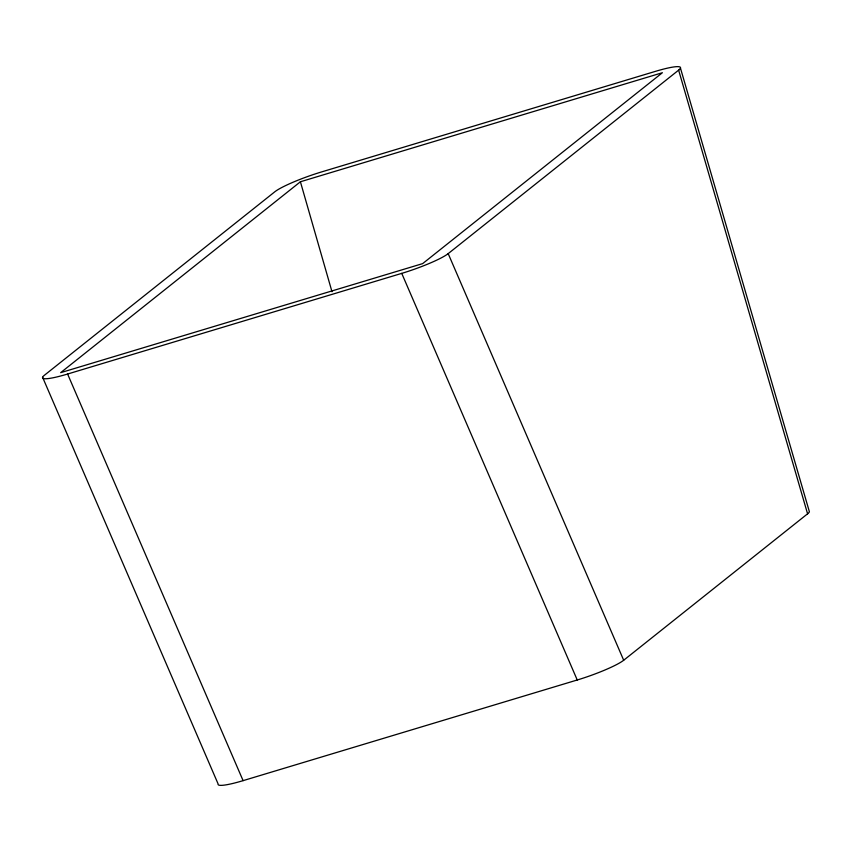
<?xml version="1.0" encoding="UTF-8"?>
<svg xmlns="http://www.w3.org/2000/svg" width="852" height="852" viewBox="0 0 852 852"><rect width="100%" height="100%" fill="white"/><g stroke="black" fill="none" stroke-linecap="round" stroke-linejoin="round"><path stroke-width="1.28" d="M300.405 181.764L60.652 372.665L422.645 263.619L662.398 72.718L300.405 181.764L331.982 291.703M678.629 70.141A38.936 5.155 -19.7 0 0 655.454 71.355L321.31 172.008A38.936 5.155 -19.7 0 0 274.866 191.753L44.421 375.242A38.936 5.155 -19.7 0 0 67.596 374.028L401.739 273.375A38.936 5.155 -19.7 0 0 448.184 253.63L678.629 70.141L807.579 513.82L623.685 660.247A38.936 5.155 -19.7 0 1 577.241 679.992L243.097 780.645A38.936 5.155 -19.7 0 1 218.101 783.904L42.6 377.287M448.184 253.63L623.685 660.247M401.739 273.375L577.241 679.992M67.596 374.028L243.097 780.645M680.45 68.096L809.4 511.786A38.936 5.155 -19.7 0 1 807.579 513.82"/></g></svg>
